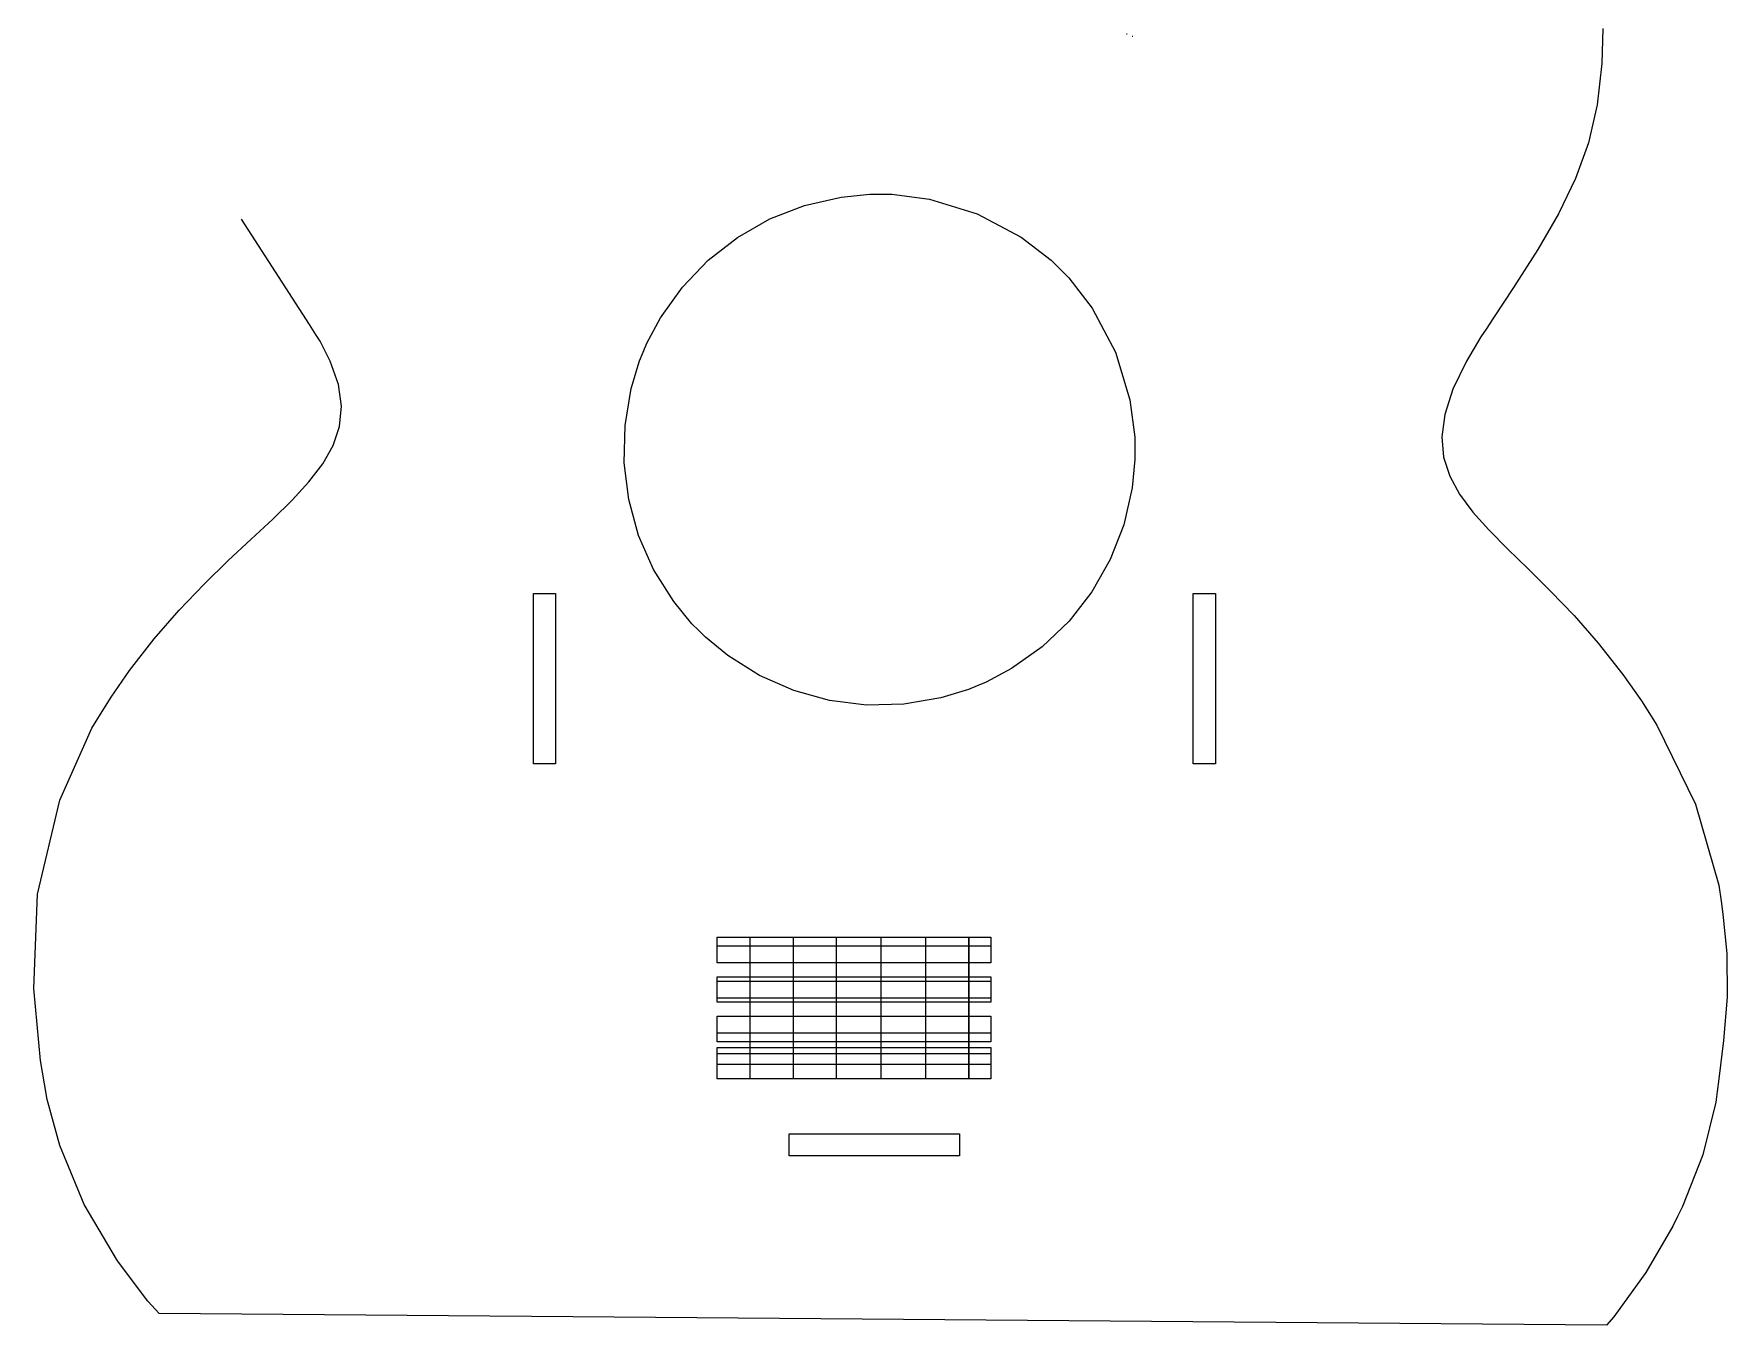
# Model space of a CAD drawing. Header units: millimetres. Extents: x -1050 to 1166, y -878 to -90.
# Drawn here: x -877.1 to -728, y -659.2 to -545.5 of the extents above; entities that cross this region are included whole.
import ezdxf

# ---------------------------------------------------------------- set-up
doc = ezdxf.new("R2010")
doc.units = ezdxf.units.MM
doc.header["$MEASUREMENT"] = 0
doc.layers.add('Layer 1', color=7, linetype='Continuous')

msp = doc.modelspace()

# ---------------------------------------------------------------- linework, layer by layer
at = {"layer": 'Layer 1', "color": 230, "lineweight": 9}
for points in [[(-780.83, -545.5249), (-780.83, -545.5249), (-780.875, -545.5149), (-780.875, -545.5149)], [(-780.338, -545.7369), (-780.338, -545.7369), (-780.382, -545.7119), (-780.382, -545.7119)], [(-814.042, -625.0479), (-814.042, -625.0479), (-814.042, -637.4519), (-814.042, -637.4519)], [(-810.243, -625.0479), (-810.243, -625.0479), (-810.243, -637.4909), (-810.243, -637.4909)], [(-806.459, -625.0479), (-806.459, -625.0479), (-806.459, -637.5149), (-806.459, -637.5149)], [(-802.516, -625.0479), (-802.516, -625.0479), (-802.516, -637.5469), (-802.516, -637.5469)], [(-798.575, -625.0479), (-798.575, -625.0479), (-798.575, -637.5149), (-798.575, -637.5149)], [(-794.762, -625.0479), (-794.762, -625.0479), (-794.762, -637.5149), (-794.762, -637.5149)], [(-794.762, -637.5149), (-794.762, -637.5149), (-794.762, -625.0479), (-794.762, -625.0479)]]:
    msp.add_open_spline(points, degree=3, dxfattribs=at)
at = {"layer": 'Layer 1', "color": 142, "lineweight": 9}
for points in [[(-738.947, -545.0309), (-738.947, -545.0309), (-739.018, -548.0899), (-739.018, -548.0899)], [(-739.018, -548.0899), (-739.018, -548.0899), (-739.432, -551.7379), (-739.432, -551.7379)], [(-739.432, -551.7379), (-739.432, -551.7379), (-740.219, -555.0779), (-740.219, -555.0779)], [(-740.219, -555.0779), (-740.219, -555.0779), (-741.361, -558.2359), (-741.361, -558.2359)], [(-741.361, -558.2359), (-741.361, -558.2359), (-742.848, -561.3329), (-742.848, -561.3329)], [(-852.824, -571.0729), (-852.824, -571.0729), (-858.805, -561.8199), (-858.805, -561.8199)], [(-742.848, -561.3329), (-742.848, -561.3329), (-744.663, -564.4939), (-744.663, -564.4939)], [(-744.663, -564.4939), (-744.663, -564.4939), (-746.795, -567.8419), (-746.795, -567.8419)], [(-746.795, -567.8419), (-746.795, -567.8419), (-748.617, -570.5829), (-748.617, -570.5829)], [(-748.617, -570.5829), (-748.617, -570.5829), (-749.227, -571.4969), (-749.227, -571.4969)], [(-852.23, -572.0149), (-852.23, -572.0149), (-852.824, -571.0729), (-852.824, -571.0729)], [(-851.884, -572.5659), (-851.884, -572.5659), (-852.23, -572.0149), (-852.23, -572.0149)], [(-749.686, -572.1769), (-749.686, -572.1769), (-750.956, -574.3049), (-750.956, -574.3049)], [(-749.227, -571.4969), (-749.227, -571.4969), (-749.686, -572.1769), (-749.686, -572.1769)], [(-850.986, -574.3049), (-850.986, -574.3049), (-851.884, -572.5659), (-851.884, -572.5659)], [(-850.255, -576.3789), (-850.255, -576.3789), (-850.986, -574.3049), (-850.986, -574.3049)], [(-750.956, -574.3049), (-750.956, -574.3049), (-752.153, -576.7879), (-752.153, -576.7879)], [(-849.997, -578.2839), (-849.997, -578.2839), (-850.255, -576.3789), (-850.255, -576.3789)], [(-752.153, -576.7879), (-752.153, -576.7879), (-752.86, -578.9969), (-752.86, -578.9969)], [(-850.17, -580.0549), (-850.17, -580.0549), (-849.997, -578.2839), (-849.997, -578.2839)], [(-752.86, -578.9969), (-752.86, -578.9969), (-753.116, -580.9719), (-753.116, -580.9719)], [(-850.733, -581.7269), (-850.733, -581.7269), (-850.17, -580.0549), (-850.17, -580.0549)], [(-753.116, -580.9719), (-753.116, -580.9719), (-752.958, -582.7709), (-752.958, -582.7709)], [(-851.644, -583.3429), (-851.644, -583.3429), (-850.733, -581.7269), (-850.733, -581.7269)], [(-752.958, -582.7709), (-752.958, -582.7709), (-752.426, -584.4439), (-752.426, -584.4439)], [(-852.863, -584.9369), (-852.863, -584.9369), (-851.644, -583.3429), (-851.644, -583.3429)], [(-854.346, -586.5499), (-854.346, -586.5499), (-852.863, -584.9369), (-852.863, -584.9369)], [(-752.426, -584.4439), (-752.426, -584.4439), (-751.558, -586.0349), (-751.558, -586.0349)], [(-856.053, -588.2179), (-856.053, -588.2179), (-854.346, -586.5499), (-854.346, -586.5499)], [(-751.558, -586.0349), (-751.558, -586.0349), (-750.393, -587.5969), (-750.393, -587.5969)], [(-857.942, -589.9859), (-857.942, -589.9859), (-856.053, -588.2179), (-856.053, -588.2179)], [(-750.393, -587.5969), (-750.393, -587.5969), (-748.971, -589.1809), (-748.971, -589.1809)], [(-859.973, -591.8799), (-859.973, -591.8799), (-857.942, -589.9859), (-857.942, -589.9859)], [(-748.971, -589.1809), (-748.971, -589.1809), (-747.328, -590.8359), (-747.328, -590.8359)], [(-747.328, -590.8359), (-747.328, -590.8359), (-745.505, -592.6069), (-745.505, -592.6069)], [(-862.102, -593.9469), (-862.102, -593.9469), (-859.973, -591.8799), (-859.973, -591.8799)], [(-745.505, -592.6069), (-745.505, -592.6069), (-743.542, -594.5539), (-743.542, -594.5539)], [(-864.289, -596.2259), (-864.289, -596.2259), (-862.102, -593.9469), (-862.102, -593.9469)], [(-743.542, -594.5539), (-743.542, -594.5539), (-741.475, -596.7169), (-741.475, -596.7169)], [(-866.493, -598.7519), (-866.493, -598.7519), (-864.289, -596.2259), (-864.289, -596.2259)], [(-741.475, -596.7169), (-741.475, -596.7169), (-739.343, -599.1509), (-739.343, -599.1509)], [(-868.672, -601.5639), (-868.672, -601.5639), (-866.493, -598.7519), (-866.493, -598.7519)], [(-739.343, -599.1509), (-739.343, -599.1509), (-737.186, -601.9029), (-737.186, -601.9029)], [(-870.284, -603.8989), (-870.284, -603.8989), (-868.672, -601.5639), (-868.672, -601.5639)], [(-737.186, -601.9029), (-737.186, -601.9029), (-735.552, -604.2269), (-735.552, -604.2269)], [(-871.993, -606.6399), (-871.993, -606.6399), (-870.783, -604.6999), (-870.783, -604.6999)], [(-870.783, -604.6999), (-870.783, -604.6999), (-870.284, -603.8989), (-870.284, -603.8989)], [(-735.552, -604.2269), (-735.552, -604.2269), (-735.042, -605.0249), (-735.042, -605.0249)], [(-735.042, -605.0249), (-735.042, -605.0249), (-734.179, -606.3759), (-734.179, -606.3759)], [(-874.794, -612.9729), (-874.794, -612.9729), (-871.993, -606.6399), (-871.993, -606.6399)], [(-734.179, -606.3759), (-734.179, -606.3759), (-730.795, -613.3359), (-730.795, -613.3359)], [(-876.764, -621.2519), (-876.764, -621.2519), (-874.794, -612.9729), (-874.794, -612.9729)], [(-730.795, -613.3359), (-730.795, -613.3359), (-728.729, -620.4519), (-728.729, -620.4519)], [(-877.083, -629.5669), (-877.083, -629.5669), (-876.764, -621.2519), (-876.764, -621.2519)], [(-728.729, -620.4519), (-728.729, -620.4519), (-728.525, -621.8769), (-728.525, -621.8769)], [(-728.525, -621.8769), (-728.525, -621.8769), (-728.364, -623.0199), (-728.364, -623.0199)], [(-728.364, -623.0199), (-728.364, -623.0199), (-728.039, -626.4729), (-728.039, -626.4729)], [(-816.925, -625.7999), (-816.925, -625.7999), (-792.815, -625.7999), (-792.815, -625.7999)], [(-816.925, -627.3029), (-816.925, -627.3029), (-816.925, -625.7999), (-816.925, -625.7999)], [(-792.815, -625.7999), (-792.815, -625.7999), (-792.815, -627.3029), (-792.815, -627.3029)], [(-792.815, -627.3029), (-792.815, -627.3029), (-816.925, -627.3029), (-816.925, -627.3029)], [(-728.039, -626.4729), (-728.039, -626.4729), (-727.999, -630.3189), (-727.999, -630.3189)], [(-816.925, -628.8969), (-816.925, -628.8969), (-792.815, -628.8969), (-792.815, -628.8969)], [(-816.925, -630.3959), (-816.925, -630.3959), (-816.925, -628.8969), (-816.925, -628.8969)], [(-792.815, -628.8969), (-792.815, -628.8969), (-792.815, -630.3959), (-792.815, -630.3959)], [(-876.499, -635.8819), (-876.499, -635.8819), (-877.083, -629.5669), (-877.083, -629.5669)], [(-792.815, -630.3959), (-792.815, -630.3959), (-816.925, -630.3959), (-816.925, -630.3959)], [(-727.999, -630.3189), (-727.999, -630.3189), (-728.311, -634.1319), (-728.311, -634.1319)], [(-816.925, -631.9909), (-816.925, -631.9909), (-792.815, -631.9909), (-792.815, -631.9909)], [(-816.925, -633.4899), (-816.925, -633.4899), (-816.925, -631.9909), (-816.925, -631.9909)], [(-792.815, -631.9909), (-792.815, -631.9909), (-792.815, -633.4899), (-792.815, -633.4899)], [(-792.815, -633.4899), (-792.815, -633.4899), (-816.925, -633.4899), (-816.925, -633.4899)], [(-816.925, -634.7499), (-816.925, -634.7499), (-792.815, -634.7499), (-792.815, -634.7499)], [(-816.925, -636.2489), (-816.925, -636.2489), (-816.925, -634.7499), (-816.925, -634.7499)], [(-792.815, -634.7499), (-792.815, -634.7499), (-792.815, -636.2489), (-792.815, -636.2489)], [(-728.311, -634.1319), (-728.311, -634.1319), (-728.733, -637.5049), (-728.733, -637.5049)], [(-876.145, -637.9599), (-876.145, -637.9599), (-876.499, -635.8819), (-876.499, -635.8819)], [(-792.815, -636.2489), (-792.815, -636.2489), (-816.925, -636.2489), (-816.925, -636.2489)], [(-875.913, -639.3289), (-875.913, -639.3289), (-876.145, -637.9599), (-876.145, -637.9599)], [(-728.733, -637.5049), (-728.733, -637.5049), (-728.881, -638.6299), (-728.881, -638.6299)], [(-874.802, -643.3679), (-874.802, -643.3679), (-875.913, -639.3289), (-875.913, -639.3289)], [(-729.003, -639.5579), (-729.003, -639.5579), (-730.153, -644.1939), (-730.153, -644.1939)], [(-728.881, -638.6299), (-728.881, -638.6299), (-729.003, -639.5579), (-729.003, -639.5579)], [(-872.655, -648.5819), (-872.655, -648.5819), (-874.802, -643.3679), (-874.802, -643.3679)], [(-730.153, -644.1939), (-730.153, -644.1939), (-731.935, -648.7509), (-731.935, -648.7509)], [(-869.733, -653.5389), (-869.733, -653.5389), (-872.655, -648.5819), (-872.655, -648.5819)], [(-732.373, -649.6369), (-732.373, -649.6369), (-732.791, -650.4869), (-732.791, -650.4869)], [(-731.935, -648.7509), (-731.935, -648.7509), (-732.373, -649.6369), (-732.373, -649.6369)], [(-732.791, -650.4869), (-732.791, -650.4869), (-735.171, -654.5719), (-735.171, -654.5719)], [(-867.051, -657.0799), (-867.051, -657.0799), (-869.733, -653.5389), (-869.733, -653.5389)], [(-735.171, -654.5719), (-735.171, -654.5719), (-737.98, -658.4529), (-737.98, -658.4529)], [(-866.06, -658.1739), (-866.06, -658.1739), (-867.051, -657.0799), (-867.051, -657.0799)], [(-738.614, -659.1969), (-738.614, -659.1969), (-866.06, -658.1739), (-866.06, -658.1739)], [(-737.98, -658.4529), (-737.98, -658.4529), (-738.614, -659.1969), (-738.614, -659.1969)]]:
    msp.add_open_spline(points, degree=3, dxfattribs=at)
at = {"layer": 'Layer 1', "color": 1, "lineweight": 9}
for points in [[(-809.236, -560.6059), (-809.236, -560.6059), (-806.001, -559.8689), (-806.001, -559.8689)], [(-806.001, -559.8689), (-806.001, -559.8689), (-803.479, -559.6189), (-803.479, -559.6189)], [(-803.479, -559.6189), (-803.479, -559.6189), (-802.638, -559.6189), (-802.638, -559.6189)], [(-802.638, -559.6189), (-802.638, -559.6189), (-801.535, -559.6189), (-801.535, -559.6189)], [(-801.535, -559.6189), (-801.535, -559.6189), (-798.228, -560.0559), (-798.228, -560.0559)], [(-798.228, -560.0559), (-798.228, -560.0559), (-794.027, -561.3329), (-794.027, -561.3329)], [(-815.138, -563.4109), (-815.138, -563.4109), (-812.296, -561.7949), (-812.296, -561.7949)], [(-812.296, -561.7949), (-812.296, -561.7949), (-809.236, -560.6059), (-809.236, -560.6059)], [(-794.027, -561.3329), (-794.027, -561.3329), (-790.154, -563.3999), (-790.154, -563.3999)], [(-817.717, -565.4179), (-817.717, -565.4179), (-815.138, -563.4109), (-815.138, -563.4109)], [(-790.154, -563.3999), (-790.154, -563.3999), (-787.507, -565.4289), (-787.507, -565.4289)], [(-819.987, -567.7919), (-819.987, -567.7919), (-817.717, -565.4179), (-817.717, -565.4179)], [(-787.507, -565.4289), (-787.507, -565.4289), (-786.727, -566.2119), (-786.727, -566.2119)], [(-786.727, -566.2119), (-786.727, -566.2119), (-785.948, -566.9879), (-785.948, -566.9879)], [(-821.905, -570.4979), (-821.905, -570.4979), (-819.987, -567.7919), (-819.987, -567.7919)], [(-785.948, -566.9879), (-785.948, -566.9879), (-783.918, -569.6369), (-783.918, -569.6369)], [(-823.103, -572.7309), (-823.103, -572.7309), (-821.905, -570.4979), (-821.905, -570.4979)], [(-783.918, -569.6369), (-783.918, -569.6369), (-781.85, -573.5109), (-781.85, -573.5109)], [(-823.746, -574.2869), (-823.746, -574.2869), (-823.424, -573.5109), (-823.424, -573.5109)], [(-823.424, -573.5109), (-823.424, -573.5109), (-823.103, -572.7309), (-823.103, -572.7309)], [(-781.85, -573.5109), (-781.85, -573.5109), (-780.574, -577.7089), (-780.574, -577.7089)], [(-824.479, -576.7139), (-824.479, -576.7139), (-823.746, -574.2869), (-823.746, -574.2869)], [(-825.036, -579.9809), (-825.036, -579.9809), (-824.479, -576.7139), (-824.479, -576.7139)], [(-780.574, -577.7089), (-780.574, -577.7089), (-780.137, -581.0149), (-780.137, -581.0149)], [(-825.109, -583.2649), (-825.109, -583.2649), (-825.036, -579.9809), (-825.036, -579.9809)], [(-780.137, -581.0149), (-780.137, -581.0149), (-780.137, -582.1189), (-780.137, -582.1189)], [(-780.137, -582.1189), (-780.137, -582.1189), (-780.137, -582.9619), (-780.137, -582.9619)], [(-824.705, -586.5069), (-824.705, -586.5069), (-825.109, -583.2649), (-825.109, -583.2649)], [(-780.137, -582.9619), (-780.137, -582.9619), (-780.389, -585.4809), (-780.389, -585.4809)], [(-780.389, -585.4809), (-780.389, -585.4809), (-781.125, -588.7159), (-781.125, -588.7159)], [(-823.837, -589.6609), (-823.837, -589.6609), (-824.705, -586.5069), (-824.705, -586.5069)], [(-781.125, -588.7159), (-781.125, -588.7159), (-782.315, -591.7779), (-782.315, -591.7779)], [(-822.514, -592.6669), (-822.514, -592.6669), (-823.837, -589.6609), (-823.837, -589.6609)], [(-782.315, -591.7779), (-782.315, -591.7779), (-783.929, -594.6209), (-783.929, -594.6209)], [(-820.747, -595.4709), (-820.747, -595.4709), (-822.514, -592.6669), (-822.514, -592.6669)], [(-783.929, -594.6209), (-783.929, -594.6209), (-785.937, -597.1999), (-785.937, -597.1999)], [(-819.142, -597.4329), (-819.142, -597.4329), (-820.747, -595.4709), (-820.747, -595.4709)], [(-818.547, -598.0289), (-818.547, -598.0289), (-819.142, -597.4329), (-819.142, -597.4329)], [(-785.937, -597.1999), (-785.937, -597.1999), (-788.31, -599.4679), (-788.31, -599.4679)], [(-817.953, -598.6219), (-817.953, -598.6219), (-818.547, -598.0289), (-818.547, -598.0289)], [(-815.991, -600.2299), (-815.991, -600.2299), (-817.953, -598.6219), (-817.953, -598.6219)], [(-813.183, -601.9939), (-813.183, -601.9939), (-815.991, -600.2299), (-815.991, -600.2299)], [(-788.31, -599.4679), (-788.31, -599.4679), (-791.016, -601.3869), (-791.016, -601.3869)], [(-810.178, -603.3169), (-810.178, -603.3169), (-813.183, -601.9939), (-813.183, -601.9939)], [(-791.016, -601.3869), (-791.016, -601.3869), (-793.25, -602.5829), (-793.25, -602.5829)], [(-807.026, -604.1849), (-807.026, -604.1849), (-810.178, -603.3169), (-810.178, -603.3169)], [(-794.803, -603.2289), (-794.803, -603.2289), (-797.23, -603.9589), (-797.23, -603.9589)], [(-794.026, -602.9079), (-794.026, -602.9079), (-794.803, -603.2289), (-794.803, -603.2289)], [(-793.25, -602.5829), (-793.25, -602.5829), (-794.026, -602.9079), (-794.026, -602.9079)], [(-803.783, -604.5909), (-803.783, -604.5909), (-807.026, -604.1849), (-807.026, -604.1849)], [(-800.5, -604.5199), (-800.5, -604.5199), (-803.783, -604.5909), (-803.783, -604.5909)], [(-797.23, -603.9589), (-797.23, -603.9589), (-800.5, -604.5199), (-800.5, -604.5199)], [(-816.925, -625.0479), (-816.925, -625.0479), (-792.815, -625.0479), (-792.815, -625.0479)], [(-816.925, -627.2989), (-816.925, -627.2989), (-816.925, -625.0479), (-816.925, -625.0479)], [(-792.815, -625.0479), (-792.815, -625.0479), (-792.815, -627.2989), (-792.815, -627.2989)], [(-792.815, -627.2989), (-792.815, -627.2989), (-816.925, -627.2989), (-816.925, -627.2989)], [(-816.925, -628.5199), (-816.925, -628.5199), (-792.815, -628.5199), (-792.815, -628.5199)], [(-816.925, -630.7699), (-816.925, -630.7699), (-816.925, -628.5199), (-816.925, -628.5199)], [(-792.815, -628.5199), (-792.815, -628.5199), (-792.815, -630.7699), (-792.815, -630.7699)], [(-792.815, -630.7699), (-792.815, -630.7699), (-816.925, -630.7699), (-816.925, -630.7699)], [(-816.925, -631.9939), (-816.925, -631.9939), (-792.815, -631.9939), (-792.815, -631.9939)], [(-816.925, -634.2419), (-816.925, -634.2419), (-816.925, -631.9939), (-816.925, -631.9939)], [(-792.815, -631.9939), (-792.815, -631.9939), (-792.815, -634.2419), (-792.815, -634.2419)], [(-792.815, -634.2419), (-792.815, -634.2419), (-816.925, -634.2419), (-816.925, -634.2419)], [(-816.925, -635.2679), (-816.925, -635.2679), (-792.815, -635.2679), (-792.815, -635.2679)], [(-816.925, -637.5149), (-816.925, -637.5149), (-816.925, -635.2679), (-816.925, -635.2679)], [(-792.815, -635.2679), (-792.815, -635.2679), (-792.815, -637.5149), (-792.815, -637.5149)], [(-792.815, -637.5149), (-792.815, -637.5149), (-816.925, -637.5149), (-816.925, -637.5149)]]:
    msp.add_open_spline(points, degree=3, dxfattribs=at)
at = {"layer": 'Layer 1', "lineweight": 9}
for points in [[(-833.096, -594.7689), (-833.096, -594.7689), (-831.146, -594.7689), (-831.146, -594.7689)], [(-833.096, -609.7689), (-833.096, -609.7689), (-833.096, -594.7689), (-833.096, -594.7689)], [(-831.146, -594.7689), (-831.146, -594.7689), (-831.146, -609.7689), (-831.146, -609.7689)], [(-775.008, -594.7689), (-775.008, -594.7689), (-773.058, -594.7689), (-773.058, -594.7689)], [(-775.008, -609.7689), (-775.008, -609.7689), (-775.008, -594.7689), (-775.008, -594.7689)], [(-773.058, -594.7689), (-773.058, -594.7689), (-773.058, -609.7689), (-773.058, -609.7689)], [(-831.146, -609.7689), (-831.146, -609.7689), (-833.096, -609.7689), (-833.096, -609.7689)], [(-773.058, -609.7689), (-773.058, -609.7689), (-775.008, -609.7689), (-775.008, -609.7689)], [(-810.594, -642.3519), (-810.594, -642.3519), (-795.594, -642.3519), (-795.594, -642.3519)], [(-810.594, -644.3029), (-810.594, -644.3029), (-810.594, -642.3519), (-810.594, -642.3519)], [(-795.594, -642.3519), (-795.594, -642.3519), (-795.594, -644.3029), (-795.594, -644.3029)], [(-795.594, -644.3029), (-795.594, -644.3029), (-810.594, -644.3029), (-810.594, -644.3029)]]:
    msp.add_open_spline(points, degree=3, dxfattribs=at)

doc.saveas('drawing.dxf')
